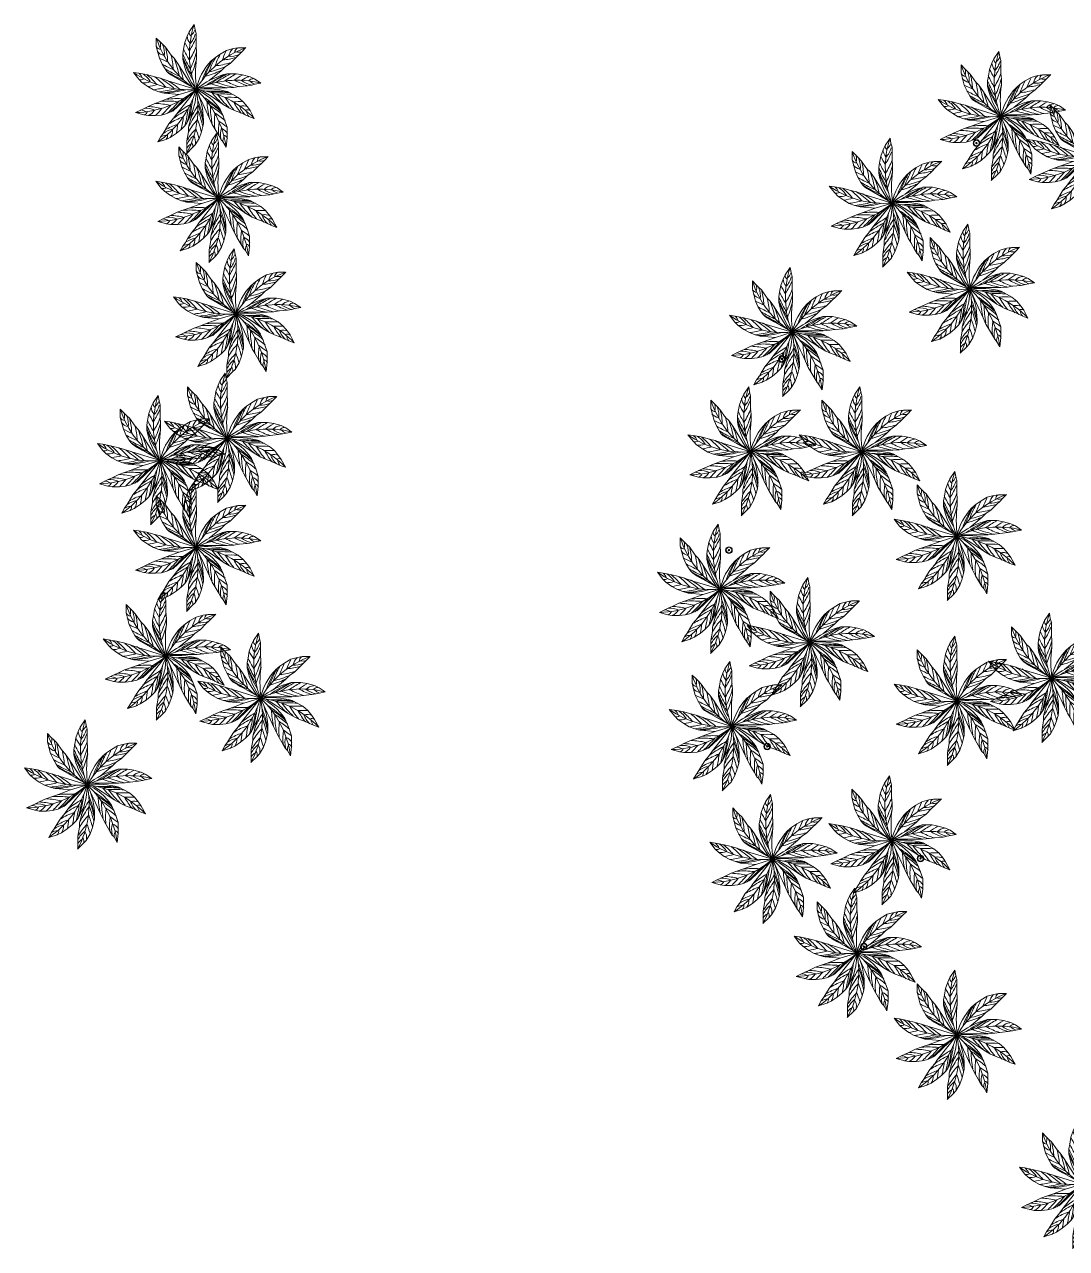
# Model space of a CAD drawing. Header units: metres. Extents: x -217 to -108, y -304 to -188.
# Drawn here: x -217.4 to -170.5, y -252.5 to -197.4 of the extents above; entities that cross this region are included whole.
import ezdxf

# ---------------------------------------------------------------- set-up
doc = ezdxf.new("R2010")
doc.units = ezdxf.units.M
doc.layers.add('E-LITE-EQPM', color=33, linetype='Continuous', lineweight=9)
doc.layers.add('L-PLNT', color=71, linetype='Continuous', lineweight=9)

# ---------------------------------------------------------------- blocks, each defined once
blk = doc.blocks.new('Lamp Post - Sgl _2_ - Lamp Post - Sgl _2_-488330-Nivel 3')
at = {"layer": 'E-LITE-EQPM'}
for radius, start, end in [(0.15, 360, 180), (0.15, 180, 360), (0.125, 360, 180), (0.125, 180, 360), (0.03, 0, 180), (0.03, 180, 360)]:
    blk.add_arc((0, 0), radius, start, end, dxfattribs=at)
blk = doc.blocks.new('palma tropical - Palmier royal de Cuba - 7_5 mètres-849505-Nivel 3')
at = {"layer": 'L-PLNT'}
for p, q in [((-0.313, 2.594), (-0.088, 2.924)), ((-0.088, 2.924), (-0.047, 2.689)), ((-1.79, 2.314), (-1.79, 1.939)), ((-1.79, 2.314), (-1.616, 2.139)), ((-0.508, 2.112), (-0.404, 2.397)), ((-0.404, 2.397), (-0.313, 2.594)), ((-0.047, 2.689), (0, 2.514)), ((0, 2.514), (0, 2.348)), ((0, 2.348), (0, 1.926)), ((-1.79, 1.939), (-1.648, 1.407)), ((-1.616, 2.139), (-1.511, 2.035)), ((-1.511, 2.035), (-1.381, 1.905)), ((-1.381, 1.905), (-1.128, 1.543)), ((-0.599, 1.597), (-0.561, 1.81)), ((-0.561, 1.81), (-0.508, 2.112)), ((0, 1.926), (0.02, 1.697)), ((0.02, 1.697), (0.02, 1.403)), ((1.089, 1.595), (1.365, 1.754)), ((1.365, 1.754), (1.669, 1.836)), ((1.669, 1.836), (1.879, 1.873)), ((1.879, 1.873), (2.216, 1.873)), ((2.052, 1.694), (1.931, 1.573)), ((2.24, 1.882), (2.052, 1.694)), ((-1.648, 1.407), (-1.521, 1.136)), ((-1.521, 1.136), (-1.399, 0.925)), ((-1.128, 1.543), (-0.988, 1.403)), ((-0.988, 1.403), (-0.807, 1.145)), ((-0.807, 1.145), (-0.158, 0.105)), ((-0.599, 1.349), (-0.599, 1.597)), ((0.68, 1.282), (0.873, 1.444)), ((0.873, 1.444), (1.089, 1.595)), ((1.548, 1.19), (1.305, 1.02)), ((1.8, 1.441), (1.548, 1.19)), ((1.931, 1.573), (1.8, 1.441)), ((-2.577, 0.457), (-2.823, 0.766)), ((-2.581, 0.733), (-2.823, 0.766)), ((-2.231, 0.671), (-2.581, 0.733)), ((-1.857, 0.571), (-2.231, 0.671)), ((-1.603, 0.503), (-1.857, 0.571)), ((-1.399, 0.925), (-1.32, 0.811)), ((-1.32, 0.811), (-1.23, 0.721)), ((-1.23, 0.721), (-0.158, 0.105)), ((1.126, 0.84), (0.585, 0.397)), ((1.305, 1.02), (1.126, 0.84)), ((1.38, 0.707), (1.818, 0.707)), ((1.818, 0.707), (2.093, 0.658)), ((2.093, 0.658), (2.429, 0.568)), ((2.429, 0.568), (2.633, 0.473)), ((-2.577, 0.457), (-2.436, 0.316)), ((-2.436, 0.316), (-2.167, 0.128)), ((-2.167, 0.128), (-1.921, -0.015)), ((-1.268, 0.388), (-1.603, 0.503)), ((0, 0), (-1.268, 0.388)), ((-1.039, -0.96), (0, 0)), ((0, 0), (-0.871, -1.095)), ((-0.755, -0.228), (0, 0)), ((0, -0.175), (0, 0.003)), ((1.404, 0.07), (0.157, 0.07)), ((1.702, 0.091), (1.404, 0.07)), ((1.917, 0.129), (1.702, 0.091)), ((2.314, 0.164), (1.917, 0.129)), ((2.507, 0.198), (2.314, 0.164)), ((2.646, 0.235), (2.507, 0.198)), ((2.633, 0.473), (2.912, 0.282)), ((2.912, 0.282), (2.646, 0.235)), ((-1.921, -0.015), (-1.67, -0.106)), ((-1.602, -0.536), (-1.858, -0.629)), ((-1.67, -0.106), (-1.438, -0.168)), ((-1.342, -0.441), (-1.602, -0.536)), ((-1.438, -0.168), (-0.755, -0.228)), ((-0.755, -0.228), (-1.342, -0.441)), ((-0.042, -0.569), (0, -0.175)), ((0.672, -0.306), (0.229, -0.033)), ((1.219, -0.675), (0.672, -0.306)), ((1.419, -0.099), (1.897, -0.364)), ((1.897, -0.364), (2.121, -0.552)), ((-2.492, -0.925), (-2.734, -1.04)), ((-2.734, -1.04), (-2.347, -1.144)), ((-2.331, -0.85), (-2.492, -0.925)), ((-2.16, -0.77), (-2.331, -0.85)), ((-1.858, -0.629), (-2.16, -0.77)), ((-1.558, -1.153), (-1.31, -1.086)), ((-1.31, -1.086), (-1.039, -0.96)), ((-0.871, -1.095), (-1.011, -1.294)), ((-0.355, -1.397), (-0.14, -0.937)), ((-0.14, -0.937), (-0.241, -1.311)), ((-0.14, -0.937), (-0.042, -0.569)), ((1.09, -0.914), (1.198, -1.146)), ((1.51, -0.843), (1.219, -0.675)), ((1.724, -0.943), (1.51, -0.843)), ((2.014, -1.048), (1.724, -0.943)), ((2.38, -1.219), (2.014, -1.048)), ((2.121, -0.552), (2.315, -0.783)), ((2.315, -0.783), (2.432, -0.951)), ((2.432, -0.951), (2.618, -1.306)), ((-2.347, -1.144), (-2.159, -1.177)), ((-2.159, -1.177), (-1.835, -1.177)), ((-1.835, -1.177), (-1.558, -1.153)), ((-1.223, -1.546), (-1.399, -1.829)), ((-1.011, -1.294), (-1.223, -1.546)), ((-0.672, -1.796), (-0.507, -1.631)), ((-0.507, -1.631), (-0.413, -1.497)), ((-0.413, -1.497), (-0.355, -1.397)), ((-0.241, -1.311), (-0.346, -1.703)), ((0.304, -1.668), (0.329, -1.525)), ((0.329, -1.525), (0.329, -1.384)), ((0.727, -1.576), (0.599, -1.3)), ((0.84, -1.772), (0.727, -1.576)), ((1.198, -1.146), (1.282, -1.377)), ((1.282, -1.377), (1.399, -1.699)), ((2.618, -1.306), (2.38, -1.219)), ((-1.602, -2.146), (-1.724, -2.363)), ((-1.488, -1.982), (-1.602, -2.146)), ((-1.399, -1.829), (-1.488, -1.982)), ((-1.354, -2.25), (-1.161, -2.156)), ((-1.161, -2.156), (-0.895, -1.983)), ((-0.895, -1.983), (-0.672, -1.796)), ((-0.346, -1.901), (-0.418, -2.312)), ((-0.346, -1.703), (-0.346, -1.901)), ((-0.04, -2.5), (0.134, -2.2)), ((0.134, -2.2), (0.239, -1.911)), ((0.239, -1.911), (0.304, -1.668)), ((1.017, -2.078), (0.84, -1.772)), ((1.124, -2.263), (1.017, -2.078)), ((1.399, -2.178), (1.351, -2.595)), ((1.399, -1.699), (1.399, -1.971)), ((1.399, -1.971), (1.399, -2.178)), ((-1.724, -2.363), (-1.354, -2.25)), ((-0.433, -2.893), (-0.155, -2.616)), ((-0.418, -2.312), (-0.418, -2.485)), ((-0.418, -2.485), (-0.418, -2.632)), ((-0.418, -2.632), (-0.418, -2.866)), ((-0.155, -2.616), (-0.04, -2.5)), ((1.207, -2.346), (1.124, -2.263)), ((1.351, -2.595), (1.207, -2.346))]:
    blk.add_line(p, q, dxfattribs=at)
for centre, radius, start, end in [((4.003, 1.584), 4.305, 161.8706, 201.5936), ((2.307, 3.635), 4.305, 197.8706, 237.5936), ((0.124, 2.438), 0.53, 182.879, 221.5346), ((-0.091, 2.574), 0.223, 173.7791, 233.0395), ((-2.544, 3.272), 2.707, 326.0526, 338.8318), ((-1.043, 2.76), 1.041, 317.4391, 345.0127), ((-0.533, 2.854), 0.513, 308.4321, 338.3515), ((-1.587, 2.029), 0.223, 209.7791, 269.0395), ((-1.332, 2.045), 0.53, 218.879, 257.5346), ((-2.108, 1.995), 0.513, 344.4321, 14.3515), ((-2.466, 1.62), 1.041, 353.4391, 21.0127), ((-3.982, 1.152), 2.707, 2.0526, 14.8318), ((4.052, 3.937), 5.08, 204.5673, 211.2107), ((4.049, 4.358), 5.08, 206.1883, 211.1386), ((-3.087, 3.115), 3.309, 327.5529, 339.111), ((-4.285, 2.857), 4.459, 334.6755, 344.6307), ((3.725, -2.159), 4.305, 110.5185, 149.8955), ((5.929, -0.476), 5.08, 154.4902, 159.4404), ((1.99, 1.414), 0.53, 131.1808, 169.8364), ((1.964, 1.667), 0.223, 122.081, 181.3414), ((1.909, 2.187), 0.513, 256.734, 286.6534), ((0.714, 5.905), 5.08, 242.1883, 247.1386), ((0.964, 5.567), 5.08, 240.5673, 247.2107), ((-4.329, 0.706), 3.309, 3.5529, 15.111), ((-5.146, -0.208), 4.459, 10.6755, 20.6307), ((-4.56, -0.488), 4.092, 13.0347, 23.4268), ((2.719, 2.02), 3.385, 191.4328, 216.5672), ((4.092, 3.547), 5.08, 202.9483, 211.3077), ((4.139, 3.286), 5.08, 201.6825, 211.4019), ((4.185, 3.093), 5.08, 200.5186, 211.4981), ((-3.976, 2.286), 4.092, 337.0347, 347.4268), ((5.071, 0.717), 5.097, 172.2674, 187.7326), ((2.535, -0.524), 2.589, 135.7618, 168.2382), ((5.021, -1.367), 5.08, 148.8205, 159.8), ((5.144, -1.212), 5.08, 149.9844, 159.7037), ((5.32, -1.013), 5.08, 151.2501, 159.6096), ((5.601, -0.74), 5.08, 152.8691, 159.5126), ((0.531, 4.354), 3.309, 275.8548, 287.4128), ((0.991, 4.025), 2.707, 274.3545, 287.1337), ((1.52, 2.529), 1.041, 265.741, 293.3146), ((-0.352, 4.291), 4.305, 234.9681, 274.6912), ((-2.885, 0.32), 0.513, 21.5297, 51.4491), ((-2.944, -0.195), 1.041, 30.5366, 58.1102), ((-3.871, -1.483), 2.707, 39.1502, 51.9294), ((-3.878, -2.048), 3.309, 40.6505, 52.2085), ((1.226, 5.275), 5.08, 238.9483, 247.3077), ((1.418, 5.091), 5.08, 237.6825, 247.4019), ((1.568, 4.962), 5.08, 236.5186, 247.4981), ((2.247, -2.701), 3.516, 104.2752, 129.7248), ((-0.67, 4.537), 4.092, 285.3366, 295.7287), ((3.364, -3.971), 5.08, 114.3202, 125.2997), ((-0.414, 5.134), 4.459, 282.9774, 292.9325), ((3.553, -3.912), 5.08, 115.4841, 125.2035), ((3.81, -3.848), 5.08, 116.7498, 125.1093), ((4.197, -3.782), 5.08, 118.3688, 125.0123), ((4.617, -3.751), 5.08, 119.9899, 124.9402), ((2.441, 0.038), 0.53, 96.6805, 135.3361), ((-2.489, 0.661), 0.223, 246.8767, 306.1371), ((-2.296, 0.828), 0.53, 255.9765, 294.6321), ((-2.992, 5.141), 5.08, 279.2858, 284.2361), ((-2.589, 5.022), 5.08, 277.6648, 284.3082), ((-2.203, 4.946), 5.08, 276.0458, 284.4052), ((-3.979, -3.27), 4.459, 47.7731, 57.7282), ((-3.343, -3.14), 4.092, 50.1322, 60.5244), ((-4.221, -0.848), 4.305, 332.034, 11.355), ((1.846, -3.889), 4.305, 75.6722, 115.3952), ((0.463, -3.573), 3.603, 74.6147, 97.3853), ((131.553, 59.765), 144.492, 204.43254, 205), ((-0.957, -2.247), 2.443, 33.0736, 66.9264), ((-2.745, -1.384), 3.074, 360, 26.7507), ((-2.916, -3.167), 4.305, 7.6319, 47.355), ((2.017, 4.119), 4.092, 250.8363, 261.2284), ((2.567, 4.466), 4.459, 248.4771, 258.4323), ((2.904, 3.287), 3.309, 241.3545, 252.9126), ((3.097, 2.756), 2.707, 239.8542, 252.6334), ((2.685, 1.224), 1.041, 231.2407, 258.8143), ((2.563, 0.261), 0.223, 87.5807, 146.8411), ((2.812, 0.721), 0.513, 222.2337, 252.1531), ((-2.807, 3.264), 4.305, 270.9681, 310.6912), ((-4.133, 1.204), 4.305, 304.0339, 343.7569), ((-1.297, -4.984), 4.459, 83.7731, 93.7282), ((-1.94, 4.916), 5.08, 274.7801, 284.4994), ((-1.742, 4.903), 5.08, 273.6161, 284.5957), ((-0.859, -4.505), 4.092, 86.1322, 96.5244), ((-4.69, 2.707), 5.08, 312.0458, 320.4052), ((-4.459, 2.836), 5.08, 310.7801, 320.4994), ((-4.292, 2.943), 5.08, 309.6161, 320.5957), ((-5.202, 0.124), 5.08, 342.6819, 353.6614), ((-0.498, -4.276), 4.305, 43.6319, 83.355), ((-4.668, -2.3), 5.08, 10.2799, 21.2595), ((-2.424, -4.604), 5.08, 46.2799, 57.2595), ((-2.3, -4.758), 5.08, 47.4439, 57.1632), ((0.745, -5.15), 5.08, 82.2799, 93.2595), ((4.574, -0.33), 4.092, 182.796, 193.1882), ((0.936, -5.201), 5.08, 83.4439, 93.1632), ((3.895, 2.421), 4.092, 218.796, 229.1882), ((1.189, -5.283), 5.08, 84.7096, 93.069), ((4.545, 2.424), 4.459, 216.4368, 226.392), ((1.551, -5.433), 5.08, 86.3286, 92.972), ((4.206, 1.246), 3.309, 209.3143, 220.8723), ((1.924, -5.629), 5.08, 87.9496, 92.8999), ((-2.522, -1.437), 0.513, 57.5297, 87.4491), ((-2.403, -0.928), 0.223, 282.8767, 342.1371), ((-2.267, -1.889), 1.041, 66.5366, 94.1102), ((-2.26, -3.475), 2.707, 75.1502, 87.9294), ((-2.344, -0.68), 0.53, 291.9765, 330.6321), ((-5.442, 2.4), 5.08, 315.2858, 320.2361), ((-1.934, -3.937), 3.309, 76.6505, 88.2085), ((-5.046, 2.541), 5.08, 313.6648, 320.3082), ((1.632, -4.885), 4.459, 116.8388, 126.794), ((1.738, -4.244), 4.092, 119.198, 129.5901), ((-5.407, -0.291), 5.08, 345.1116, 353.471), ((-5.284, -0.056), 5.08, 343.8458, 353.5652), ((3.71, -3.573), 4.459, 144.4368, 154.392), ((3.506, -2.956), 4.092, 146.796, 157.1882), ((-4.657, -2.498), 5.08, 11.4439, 21.1632), ((-4.657, -2.763), 5.08, 12.7096, 21.069), ((-2.144, -4.973), 5.08, 48.7096, 57.069), ((5.102, -0.71), 4.459, 180.4368, 190.392), ((4.135, -1.464), 3.309, 173.3143, 184.8723), ((-1.938, -5.307), 5.08, 50.3286, 56.972), ((4.087, 0.693), 2.707, 207.814, 220.5932), ((2.925, -0.387), 1.041, 199.2004, 226.774), ((2.089, -1.263), 0.53, 64.6403, 103.2959), ((2.311, -1.138), 0.223, 55.5404, 114.8009), ((2.766, -0.881), 0.513, 190.1934, 220.1128), ((0.002, -4.145), 2.707, 108.2159, 120.9952), ((0.528, -4.354), 3.309, 109.7162, 121.2743), ((-5.87, -0.958), 5.08, 348.3516, 353.3019), ((-5.615, -0.624), 5.08, 346.7306, 353.374), ((2.485, -3.615), 3.309, 137.3143, 148.8723), ((-4.687, -3.154), 5.08, 14.3286, 20.972), ((3.714, -1.841), 2.707, 171.814, 184.5932), ((-1.752, -5.684), 5.08, 51.9496, 56.8999), ((-1.329, -2.581), 0.513, 90.5954, 120.5148), ((-0.869, -2.82), 1.041, 99.6024, 127.176), ((-1.507, -2.089), 0.223, 315.9424, 15.2029), ((-1.593, -1.849), 0.53, 325.0423, 3.6979), ((0.536, -2.901), 1.041, 127.2004, 154.774), ((1.922, -3.673), 2.707, 135.814, 148.5932), ((-0.555, -2.377), 0.53, 352.6403, 31.2959), ((-4.759, -3.569), 5.08, 15.9496, 20.8999), ((2.139, -2.032), 1.041, 163.2004, 190.774), ((0.948, -2.25), 0.53, 28.6403, 67.2959), ((1.72, -2.338), 0.513, 154.1934, 184.1128), ((1.201, -2.279), 0.223, 19.5404, 78.8009), ((0.017, -2.903), 0.513, 118.1934, 148.1128), ((-0.368, -2.55), 0.223, 343.5404, 42.8009)]:
    blk.add_arc(centre, radius, start, end, dxfattribs=at)

msp = doc.modelspace()

# ---------------------------------------------------------------- block references
at = {"layer": 'E-LITE-EQPM'}
for p in [(-174.593, -202.695), (-183.354, -212.414), (-185.729, -221.015), (-184.011, -229.852), (-177.111, -234.894), (-179.658, -238.861)]:
    msp.add_blockref('Lamp Post - Sgl _2_ - Lamp Post - Sgl _2_-488330-Nivel 3', p, dxfattribs=at)
at = {"layer": 'L-PLNT'}
for p in [(-209.709, -200.283), (-173.493, -201.495), (-169.493, -203.295), (-208.7, -205.183), (-178.393, -205.395), (-174.893, -209.266), (-207.909, -210.383), (-182.888, -211.214), (-208.309, -215.983), (-184.754, -216.588), (-179.754, -216.588), (-211.329, -216.987), (-175.475, -220.395), (-209.709, -220.883), (-186.129, -222.78), (-182.092, -225.18), (-211.066, -225.783), (-171.223, -226.786), (-206.809, -227.683), (-175.475, -227.816), (-185.596, -228.955), (-214.609, -231.583), (-178.411, -234.094), (-183.772, -234.933), (-179.972, -239.161), (-175.475, -242.853), (-169.835, -249.558)]:
    msp.add_blockref('palma tropical - Palmier royal de Cuba - 7_5 mètres-849505-Nivel 3', p, dxfattribs=at)

doc.saveas('drawing.dxf')
